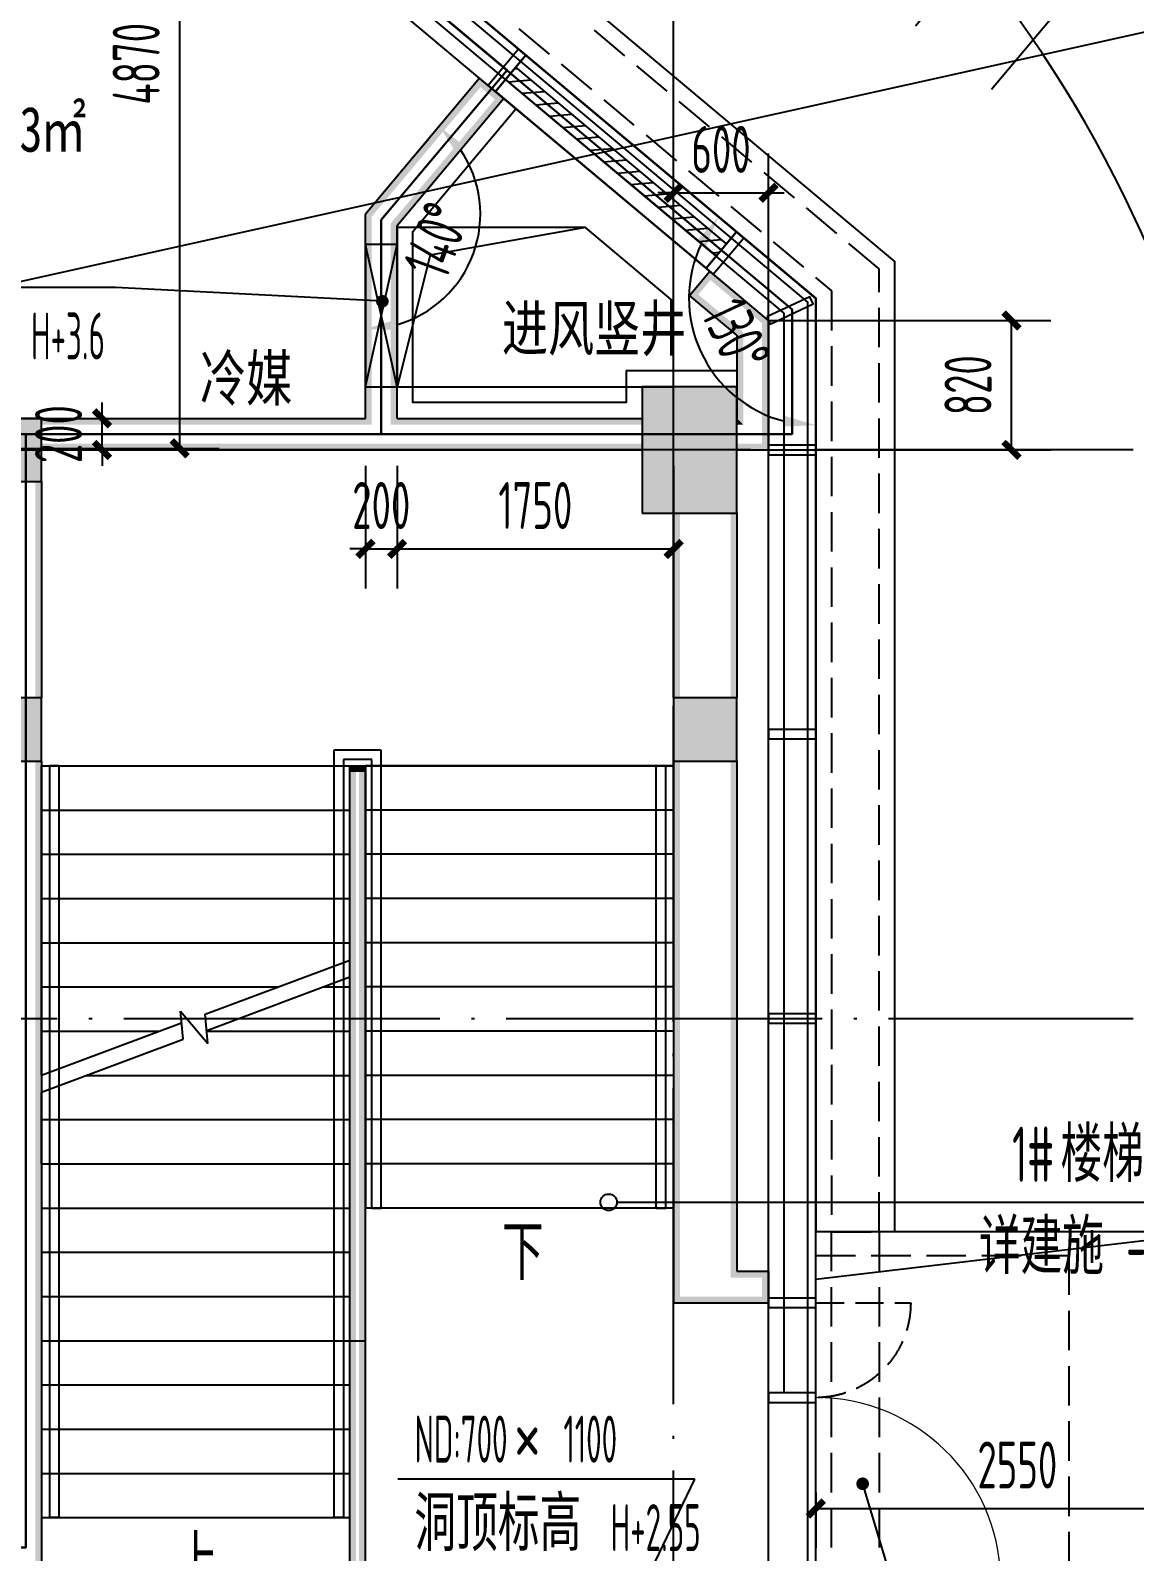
# Model space of a CAD drawing. Extents: x -228436 to 200315, y -41539 to 163917.
# Drawn here: x 53430 to 60417, y 11025 to 20656 of the extents above; entities that cross this region are included whole.
import ezdxf

# ---------------------------------------------------------------- set-up
doc = ezdxf.new("R2010")
doc.units = 0
doc.header["$LTSCALE"] = 1000
doc.header["$MEASUREMENT"] = 0
for name, pattern in [('13#楼幕墙$0$DASH', [0.35, 0.25, -0.1]), ('X-104 13#平面$0$DASH', [0.35, 0.25, -0.1]), ('X-104 13#平面$0$DOTE', [2.42, 2, -0.2, 0.02, -0.2])]:
    doc.linetypes.add(name, pattern=pattern)
for name, color, linetype in [('01-标注_尺寸', 124, 'Continuous'), ('01-标注_符号', 200, 'Continuous'), ('02-TEXT_标注', 130, 'Continuous'), ('13#楼幕墙$0$A-C_幕墙龙骨', 133, 'Continuous'), ('13#楼幕墙$0$A-C_玻璃幕墙', 140, 'Continuous'), ('13#楼幕墙$0$A-C_窗', 140, 'Continuous'), ('13#楼幕墙$0$DOOR_FIRE', 220, 'Continuous'), ('PUB_HATCH', 8, 'Continuous'), ('PUB_WALL', 9, 'Continuous'), ('X-104 13#平面$0$01-标注_符号', 200, 'Continuous'), ('X-104 13#平面$0$02-TEXT_房间', 7, 'Continuous'), ('X-104 13#平面$0$02-TEXT_标注', 130, 'Continuous'), ('X-104 13#平面$0$A-C_玻璃幕墙', 140, 'Continuous'), ('X-104 13#平面$0$A-E_栏杆', 232, 'Continuous'), ('X-104 13#平面$0$A-E_楼梯', 171, 'Continuous'), ('X-104 13#平面$0$A-E_电梯', 171, 'Continuous'), ('X-104 13#平面$0$A-O_散水', 134, 'Continuous'), ('X-104 13#平面$0$A-SUR_保温', 222, 'Continuous'), ('X-104 13#平面$0$A-TECH_暖通', 6, 'Continuous'), ('X-104 13#平面$0$A-TECH_结构', 21, 'Continuous'), ('X-104 13#平面$0$A_AXIS-轴线', 36, 'X-104 13#平面$0$DOTE'), ('X-104 13#平面$0$A_STR-砌块墙', 121, 'Continuous'), ('X-104 13#平面$0$A_STR-砼柱', 51, 'Continuous'), ('X-104 13#平面$0$DIM_SYMB', 3, 'Continuous'), ('X-104 13#平面$0$M-道路 边线', 151, 'Continuous'), ('X-104 13#平面$0$PUB_TEXT', 7, 'Continuous')]:
    doc.layers.add(name, color=color, linetype=linetype)
doc.layers.add('X-104 13#平面$0$000套内', color=226, linetype='Continuous', lineweight=30, plot=False)
doc.layers.add('X-104 13#平面$0$DIM_MODI', color=6, linetype='Continuous', plot=False)
doc.styles.add('_TCH_DIM', font='ros1.shx', dxfattribs={"width": 0.8, "bigfont": 'jd.shx'})
doc.styles.add('_TCH_DIM_T3', font='ros1.shx', dxfattribs={"width": 0.705882, "bigfont": 'jd.shx'})
doc.styles.add('X-104 13#平面$0$_TCH_DIM', font='ros1.shx', dxfattribs={"width": 0.8, "bigfont": 'jd.shx'})
doc.styles.add('X-104 13#平面$0$_TCH_SPACE', font='STXIHEI_0.TTF', dxfattribs={"width": 0.75, "height": 5})
doc.dimstyles.new('_TCH_ARCH&&100', dxfattribs={"dimtxt": 297.5, "dimasz": 100, "dimexe": 250, "dimexo": 300, "dimgap": 126.25, "dimtad": 1, "dimdec": 0, "dimzin": 0, "dimdsep": 46, "dimtxsty": '_TCH_DIM_T3', "dimblk": 'ARCHTICK', "dimcen": 0.09, "dimclrt": 7, "dimazin": 2, "dimtfac": 1, "dimtdec": 0, "dimtix": 1, "dimtmove": 2, "dimatfit": 3, "dimfxl": 0, "dimtolj": 1, "dimtzin": 0, "dimarcsym": 0})
doc.dimstyles.new('_TCH_ARROW&&100', dxfattribs={"dimtxt": 297.5, "dimasz": 200, "dimexe": 250, "dimexo": 300, "dimgap": 100, "dimtad": 1, "dimdec": 0, "dimzin": 0, "dimdsep": 46, "dimtxsty": '_TCH_DIM_T3', "dimcen": 0.09, "dimclrt": 7, "dimazin": 2, "dimtfac": 1, "dimtdec": 0, "dimtix": 1, "dimtmove": 2, "dimatfit": 3, "dimfxl": 0, "dimtolj": 1, "dimtzin": 0, "dimarcsym": 0})

# ---------------------------------------------------------------- blocks, each defined once
blk = doc.blocks.new('X-104 13#平面$0$轴网')
at = {"layer": 'X-104 13#平面$0$A_AXIS-轴线', "linetype": 'X-104 13#平面$0$DOTE'}
for p, q in [((57500, -7401), (57500, 24620.3)), ((60408.4, 18000), (-2925, 18000))]:
    blk.add_line(p, q, dxfattribs=at)
blk = doc.blocks.new('*U123')
h = blk.add_hatch()
h.set_pattern_fill('ANSI31', color=256, scale=50)
h.set_pattern_definition([(45, (-56212.376, 120006.8), (-56.1266, 56.1266), [])])
h.paths.add_polyline_path([(-1740, 100), (0, 100), (0, 200), (-1740, 200)])
for points in [[(-1740, 0), (0, 0), (0, 300), (-1740, 300)], [(-1740, 100), (0, 100), (0, 200), (-1740, 200)]]:
    blk.add_lwpolyline(points, close=True)
blk = doc.blocks.new('13#楼幕墙$0$A$C7A413A1D')
blk.add_lwpolyline([(-70, -300), (-10, -300), (-10, 0), (-70, 0)], close=True)
blk = doc.blocks.new('13#楼幕墙$0$$DorLib2D$00000001')
for p, q in [((0.45, 0.975), (0.5, 0.975)), ((0.45, 0), (0.45, 0.975)), ((0.5, 0), (0.5, 0.975)), ((0.5, 0), (0.45, 0))]:
    blk.add_line(p, q)
at = {"lineweight": 13}
blk.add_arc((0.475, 0), 0.975, 91.46928, 180, dxfattribs=at)
blk = doc.blocks.new('13#楼幕墙$0$A$C2CD63A88')
at = {"linetype": '13#楼幕墙$0$DASH'}
blk.add_lwpolyline([(-10, 720), (-10, -120)], dxfattribs=at)
blk.add_arc((-10, 720), 840, 270, 360, dxfattribs=at)
blk = doc.blocks.new('13#楼幕墙')
at = {"layer": '13#楼幕墙$0$A-C_幕墙龙骨'}
blk.add_lwpolyline([(58089.4, 18842.7), (58110.6, 18797.4), (58382.5, 18924.2), (58361.3, 18969.5)], close=True, dxfattribs=at)
at = {"layer": '13#楼幕墙$0$A-C_玻璃幕墙'}
for p, q in [((58350, 12030), (58350, 18936.6)), ((58100, -800), (58100, 18820)), ((58200, 12030), (58200, 18866.6))]:
    blk.add_line(p, q, dxfattribs=at)
for points in [[(4492.6, 15500), (-900, 15500), (-900, -1700), (22100, -1700), (22100, -1100), (58400, -1100), (58400, 18959.9), (53293.2, 23245), (37800, 14300), (37800, 10200), (12500, 10200), (4492.6, 15500)], [(58350, 18936.6), (53287.9, 23184.2), (37850, 14271.1)], [(58200, 18866.6), (53271.9, 23001.8), (43347.6, 17266.1)], [(58100, 18820), (53261.3, 22880.2), (38100, 14126.8)], [(58100, 11900), (58100, 12600)]]:
    blk.add_lwpolyline(points, dxfattribs=at)
at = {"layer": '13#楼幕墙$0$A-C_幕墙龙骨'}
for p, rotation in [((56572.6, 20493.3), 319.9999999999206), ((57951.5, 19336.2), 319.9999999999206), ((58100, 18040), 90), ((58100, 16240), 90), ((58100, 14440), 90), ((58100, 12640), 90), ((58100, 12040), 90)]:
    blk.add_blockref('13#楼幕墙$0$A$C7A413A1D', p, dxfattribs=dict(at, rotation=rotation))
at = {"layer": '13#楼幕墙$0$A-C_窗', "rotation": 140.0000000000023}
blk.add_blockref('*U123', (56565, 20499.7), dxfattribs=at)
at = {"layer": '13#楼幕墙$0$A-C_窗', "xscale": -0.71428571428569, "yscale": 0.71428571428569, "zscale": 0.71428571428569, "rotation": 90}
blk.add_blockref('13#楼幕墙$0$A$C2CD63A88', (58914.3, 12592.9), dxfattribs=at)
at = {"layer": '13#楼幕墙$0$DOOR_FIRE', "xscale": 1200.000000000032, "yscale": 1200.000000000032, "zscale": 1200.000000000032, "rotation": 270}
blk.add_blockref('13#楼幕墙$0$$DorLib2D$00000001', (58400, 11400), dxfattribs=at)
blk = doc.blocks.new('*U74')
blk.add_lwpolyline([(200, 0), (200, 900), (0, 900), (0, 0), (200, 0), (0, 900), (0, 0), (200, 900)])
blk = doc.blocks.new('X-104 13#平面$0$A$C0BB3323F')
at = {"layer": 'Defpoints'}
blk.add_lwpolyline([(59300, 600), (59300, 20660), (54205, 24935), (38700, 16000), (38700, 11900), (13400, 11900), (5392.6, 17200), (0, 17200), (0, 0), (23000, 0), (23000, 600)], close=True, dxfattribs=at)
at = {"layer": 'X-104 13#平面$0$M-道路 边线', "ltscale": 0.5}
blk.add_arc((54069.2, 17783.3), 8000, 0.02044, 119.60761, dxfattribs=at)
blk = doc.blocks.new('_FZH')
blk.add_lwpolyline([(-0.5, -0.5), (0.5, -0.5), (0.5, 0.5), (-0.5, 0.5)], close=True)
at = {"layer": 'PUB_HATCH'}
blk.add_solid([(-0.5, -0.5), (0.5, -0.5), (-0.5, 0.5), (0.5, 0.5)], dxfattribs=at)
blk = doc.blocks.new('X-104 13#平面')
at = {"layer": 'PUB_WALL'}
for points in [[(56272.5, 20353.4), (55550, 19492.3), (55590, 19477.8), (56303.2, 20327.7)], [(56425.7, 20224.9), (56272.5, 20353.4), (56246.8, 20322.8), (56400, 20194.2)], [(56425.7, 20224.9), (55750, 19419.6), (55710, 19434.1), (56395.1, 20250.6)], [(55550, 18200), (55550, 19492.3), (55590, 19477.8), (55590, 18160)], [(55750, 18200), (55750, 19419.6), (55710, 19434.1), (55710, 18160)], [(57599.5, 18978.9), (57728, 19132.1), (57758.7, 19106.4), (57630.1, 18953.2)], [(58100, 18820), (57728, 19132.1), (57702.3, 19101.5), (58060, 18801.4)], [(57900, 18726.8), (57599.5, 18978.9), (57625.2, 19009.6), (57940, 18745.4)], [(58100, 18820), (58100, 18000), (58060, 18040), (58060, 18801.4)], [(57900, 18726.8), (57900, 18200), (57940, 18160), (57940, 18745.4)], [(57900, 18400), (57300, 18400), (57340, 18360), (57860, 18360)], [(57300, 18400), (57300, 17600), (57340, 17640), (57340, 18360)], [(57900, 17600), (57900, 18400), (57860, 18360), (57860, 17640)], [(53500, 18200), (53300, 18200), (53340, 18160), (53460, 18160)], [(53500, 17800), (53500, 18200), (53460, 18160), (53460, 17840)], [(53500, 18200), (53500, 18160), (55590, 18160), (55550, 18200)], [(57300, 18160), (57300, 18200), (55750, 18200), (55710, 18160)], [(57900, 18200), (57900, 18160), (57940, 18160)], [(53500, 18040), (53500, 18000), (55650, 18000), (55650, 18040)], [(57300, 18000), (57300, 18040), (55650, 18040), (55650, 18000)], [(57900, 18040), (57900, 18000), (58100, 18000), (58060, 18040)], [(53300, 17800), (53500, 17800), (53460, 17840), (53340, 17840)], [(53460, 16430), (53500, 16430), (53500, 17800), (53460, 17800)], [(57300, 17600), (57900, 17600), (57860, 17640), (57340, 17640)], [(57500, 16430), (57540, 16430), (57540, 17600), (57500, 17600)], [(57860, 16430), (57900, 16430), (57900, 17600), (57860, 17600)], [(53500, 16430), (53300, 16430), (53340, 16390), (53460, 16390)], [(53500, 16030), (53500, 16430), (53460, 16390), (53460, 16070)], [(57900, 16430), (57500, 16430), (57540, 16390), (57860, 16390)], [(57500, 16430), (57500, 16030), (57540, 16070), (57540, 16390)], [(57900, 16030), (57900, 16430), (57860, 16390), (57860, 16070)], [(53300, 16030), (53500, 16030), (53460, 16070), (53340, 16070)], [(53500, 16030), (53460, 16030), (53460, 14900), (53500, 14900)], [(55450, 10100), (55450, 16000), (55490, 16000), (55490, 10100)], [(55450, 16000), (55550, 16000), (55550, 15960), (55450, 15960)], [(55550, 10200), (55550, 16000), (55510, 16000), (55510, 10160)], [(57500, 16030), (57900, 16030), (57860, 16070), (57540, 16070)], [(57540, 16030), (57500, 16030), (57500, 12600), (57540, 12640)], [(57900, 16030), (57860, 16030), (57860, 12760), (57900, 12800)], [(53500, 14900), (53500, 11050), (53460, 11050), (53460, 14900)], [(57900, 12800), (58100, 12800), (58100, 12760), (57860, 12760)], [(58100, 12800), (58100, 12600), (58060, 12600), (58060, 12800)], [(57500, 12600), (58100, 12600), (58100, 12640), (57540, 12640)], [(53500, 11050), (53500, 8800), (53460, 8840), (53460, 11050)]]:
    blk.add_hatch(color=256, dxfattribs=at).paths.add_polyline_path(points)
at = {"layer": 'X-104 13#平面$0$000套内'}
blk.add_lwpolyline([(7100, -1550), (21950, -1550), (21950, -950), (48400, -950), (48400, 11050), (53400, 11050), (53400, 18100), (58250, 18100), (58250, 18890), (53289.1, 23052.7), (37950, 14213.3), (37950, 10050), (12454.9, 10050), (4447.4, 15350), (4100, 15350), (4100, 6300), (7100, 6300), (7100, -1550)], dxfattribs=at)
blk.add_lwpolyline([(56445.6, 20404.1), (53289.1, 23052.7), (48392.1, 20230.7), (49171, 17336.9), (52006.2, 18100), (55650, 18100), (55650, 19456)], close=True, dxfattribs=at)
at = {"layer": 'X-104 13#平面$0$01-标注_符号'}
for p, q in [((57141.5, 13236.7), (59041.6, 13236.7)), ((59041.6, 13236.7), (60602.1, 13236.7))]:
    blk.add_line(p, q, dxfattribs=at)
blk.add_circle((57089.1, 13236.7), 52.4, dxfattribs=at)
at = {"layer": 'X-104 13#平面$0$A-C_玻璃幕墙', "linetype": 'X-104 13#平面$0$DASH'}
blk.add_lwpolyline([(60000, 10500), (58400, 10500), (58400, 12900), (60000, 12900)], close=True, dxfattribs=at)
at = {"layer": 'X-104 13#平面$0$A-E_栏杆'}
for p, q in [((55650, 16100), (55350, 16100)), ((55350, 16100), (55350, 11240)), ((55650, 13200), (55650, 16100)), ((53550, 16000), (53550, 11240)), ((53610, 16000), (53550, 16000)), ((53610, 16000), (53610, 11240)), ((55590, 16040), (55410, 16040)), ((55410, 16040), (55410, 11240)), ((55590, 13200), (55590, 16040)), ((57390, 13200), (57390, 16000)), ((57390, 16000), (57450, 16000)), ((57450, 13200), (57450, 16000)), ((55590, 13200), (55650, 13200)), ((57390, 13200), (57450, 13200)), ((53610, 11240), (53550, 11240)), ((55410, 11240), (55350, 11240))]:
    blk.add_line(p, q, dxfattribs=at)
at = {"layer": 'X-104 13#平面$0$A-E_楼梯'}
for p, q in [((60950, 13050), (58400, 13050)), ((58400, 10350), (58400, 13050)), ((58400, 12750), (60950, 13050))]:
    blk.add_line(p, q, dxfattribs=at)
at = {"layer": 'X-104 13#平面$0$A-E_电梯'}
for p, q in [((57300, 18000), (53500, 18000)), ((53500, 17800), (53500, 16430)), ((57500, 16430), (57500, 17600)), ((53500, 16030), (53500, 16000)), ((53500, 14041.5), (53500, 16000)), ((53500, 16000), (55450, 16000)), ((53500, 16000), (57500, 16000)), ((55450, 14769.8), (55450, 16000)), ((55550, 16000), (55550, 13200)), ((57500, 16000), (55550, 16000)), ((57500, 16000), (57500, 16030)), ((57500, 16000), (57500, 13200)), ((53500, 15720), (55450, 15720)), ((57500, 15720), (55550, 15720)), ((53500, 15440), (55450, 15440)), ((57500, 15440), (55550, 15440)), ((53500, 15160), (55450, 15160)), ((57500, 15160), (55550, 15160)), ((53500, 14880), (55450, 14880)), ((57500, 14880), (55550, 14880)), ((54535.5, 14428.3), (55450, 14769.8)), ((54545.4, 14325.2), (55450, 14663.1)), ((55450, 13480), (55450, 14663.1)), ((53500, 14600), (54995.3, 14600)), ((55281.1, 14600), (55450, 14600)), ((57500, 14600), (55550, 14600)), ((54395.8, 14269.3), (54378.7, 14447)), ((54378.7, 14447), (54553.4, 14242.4)), ((53500, 14041.5), (54385.9, 14372.4)), ((54553.4, 14242.4), (54535.5, 14428.3)), ((53500, 14320), (54245.6, 14320)), ((53500, 13934.8), (54395.8, 14269.3)), ((54549.7, 14320), (55450, 14320)), ((57500, 14320), (55550, 14320)), ((53781.7, 14040), (55450, 14040)), ((57500, 14040), (55550, 14040)), ((53500, 13480), (53500, 13934.8)), ((53500, 13760), (55450, 13760)), ((57500, 13760), (55550, 13760)), ((53500, 13480), (55450, 13480)), ((57500, 13480), (55550, 13480)), ((53500, 13200), (55450, 13200)), ((57500, 13200), (55550, 13200)), ((53500, 12920), (55450, 12920)), ((53500, 12640), (55450, 12640)), ((53500, 12360), (55450, 12360)), ((55450, 12360), (55550, 12360)), ((53500, 12080), (55450, 12080)), ((53500, 11800), (55450, 11800)), ((53500, 11520), (55450, 11520)), ((53500, 11240), (55450, 11240))]:
    blk.add_line(p, q, dxfattribs=at)
at = {"layer": 'X-104 13#平面$0$A-O_散水'}
blk.add_lwpolyline([(58900, 13050), (58900, 19193.2), (53346.4, 23853.1), (37300, 14588.9), (37300, 10700), (23300, 10700), (23300, 10200), (37800, 10200), (37800, 14300), (53293.2, 23245), (58400, 18960), (58400, 13050)], dxfattribs=at)
at = {"layer": 'X-104 13#平面$0$A-O_散水', "linetype": 'X-104 13#平面$0$DASH'}
blk.add_lwpolyline([(58800, 13050), (58800, 19146.5), (53335.8, 23731.5), (37400, 14531.2), (37400, 10600), (23300, 10600), (23300, 10300), (37700, 10300), (37700, 14357.8), (53303.8, 23366.6), (58500, 19006.6), (58500, 13050)], dxfattribs=at)
blk.add_lwpolyline([(58800, 10350), (58500, 10350), (58500, 13050), (58800, 13050)], close=True, dxfattribs=at)
at = {"layer": 'X-104 13#平面$0$A-SUR_保温'}
blk.add_lwpolyline([(57900, 18500), (57200, 18500), (57200, 18300), (55850, 18300), (55850, 19383.2), (56502.3, 20160.6), (56425.7, 20224.9)], dxfattribs=at)
at = {"layer": 'X-104 13#平面$0$A-TECH_结构'}
for points in [[(58350, -1050), (58350, 18936.6), (53287.9, 23184.2), (37850, 14271.1), (37850, 10150), (12485, 10150), (4477.5, 15450), (-850, 15450), (-850, -1650), (22050, -1650), (22050, -1050)], [(55750, 18400), (57500, 18400), (57500, 18939.9), (56942.1, 19408), (55750, 19408)]]:
    blk.add_lwpolyline(points, close=True, dxfattribs=at)
blk.add_lwpolyline([(56942.1, 19408), (55958.6, 19234.1), (55750, 18400)], dxfattribs=at)
at = {"layer": 'X-104 13#平面$0$A_AXIS-轴线', "linetype": 'X-104 13#平面$0$DOTE'}
blk.add_line((39500, 14400), (60408.4, 14400), dxfattribs=at)
at = {"layer": 'X-104 13#平面$0$A_STR-砌块墙'}
for p, q in [((56272.5, 20353.4), (55550, 19492.3)), ((56425.7, 20224.9), (56272.5, 20353.4)), ((56425.7, 20224.9), (55750, 19419.6)), ((55550, 18200), (55550, 19492.3)), ((55750, 18200), (55750, 19419.6)), ((57599.5, 18978.9), (57728, 19132.1)), ((58100, 18820), (57728, 19132.1)), ((57900, 18726.8), (57599.5, 18978.9)), ((58100, 18820), (58100, 18000)), ((57900, 18726.8), (57900, 18200)), ((53500, 18200), (55550, 18200)), ((55750, 18200), (57300, 18200)), ((53500, 18000), (55650, 18000)), ((55650, 18000), (57300, 18000)), ((57900, 18000), (58100, 18000)), ((53500, 17800), (53500, 16430)), ((57500, 17600), (57500, 16430)), ((57900, 17600), (57900, 16430)), ((53500, 16030), (53500, 14900)), ((55450, 10100), (55450, 16000)), ((55450, 16000), (55550, 16000)), ((55550, 10200), (55550, 16000)), ((57500, 16030), (57500, 12600)), ((57900, 16030), (57900, 12800)), ((53500, 14900), (53500, 11050)), ((57900, 12800), (58100, 12800)), ((58100, 12800), (58100, 12600)), ((57500, 12600), (58100, 12600)), ((53500, 11050), (53500, 8800))]:
    blk.add_line(p, q, dxfattribs=at)
at = {"layer": 'X-104 13#平面$0$DIM_MODI'}
blk.add_line((50788.2, 18494.3), (80674.7, 25131.1), dxfattribs=at)
at = {"layer": 'X-104 13#平面$0$DIM_SYMB'}
for points in [[(56525, 13200, 0, 0, 0), (56525, 17000, 0, 0, 0), (54475, 17000, 0, 0, 0), (54475, 15460, 80, 0, 0), (54475, 15160, 0, 0, 0)], [(54475, 11240, 0, 0, 0), (54475, 13180, 80, 0, 0), (54475, 13480, 0, 0, 0)]]:
    blk.add_lwpolyline(points, format="xyseb", dxfattribs=at)
for name, p in [('X-104 13#平面$0$A$C0BB3323F', (-900, -1700)), ('X-104 13#平面$0$轴网', (0, 0))]:
    blk.add_blockref(name, p)
at = {"layer": 'X-104 13#平面$0$A-TECH_暖通'}
blk.add_blockref('*U74', (55550, 18400), dxfattribs=at)
at = {"layer": 'X-104 13#平面$0$A-TECH_结构'}
blk.add_blockref('13#楼幕墙', (0, 0), dxfattribs=at)
at = {"layer": 'X-104 13#平面$0$A_STR-砼柱'}
for p, xscale, yscale, zscale in [((57600, 18000), 600, 800, 800), ((53400, 18000), 200, 400, 400), ((53400, 16230), 200, 400.0000000000018, 400.0000000000018), ((57700, 16230), 400, 400, 400)]:
    blk.add_blockref('_FZH', p, dxfattribs=dict(at, xscale=xscale, yscale=yscale, zscale=zscale))
at = {"layer": 'X-104 13#平面$0$01-标注_符号', "style": 'X-104 13#平面$0$_TCH_SPACE', "width": 0.75}
for s, height, p in [('㎡', 285.4, (53492.1, 19888.4)), ('28.33', 285.43, (52777.7, 19888.4))]:
    blk.add_text(s, height=height, dxfattribs=at).set_placement(p)
at = {"layer": 'X-104 13#平面$0$02-TEXT_房间', "style": 'X-104 13#平面$0$_TCH_SPACE', "width": 0.75}
for s, p in [('进风竖井', (56413.1, 18628.2)), ('冷媒', (54502.5, 18311.8))]:
    blk.add_text(s, height=285.43, dxfattribs=at).set_placement(p)
at = {"layer": 'X-104 13#平面$0$02-TEXT_标注', "style": 'X-104 13#平面$0$_TCH_DIM'}
for s, height, width, p in [('1#', 350, 0.64, (59641.8, 13365)), ('楼梯', 347.29, 0.8, (59948, 13365)), ('详建施', 347.29, 0.8, (59431.6, 12781.7)), ('-', 350, 0.64, (60362.7, 12781.7))]:
    blk.add_text(s, height=height, dxfattribs=dict(at, width=width)).set_placement(p)
at = {"layer": 'X-104 13#平面$0$PUB_TEXT', "style": 'X-104 13#平面$0$_TCH_DIM', "width": 0.8}
for s, p in [('下', (56413.2, 12745)), ('上', (54352.4, 10785))]:
    blk.add_text(s, height=347.3, dxfattribs=at).set_placement(p)
blk = doc.blocks.new('_ArchTick')
at = {"color": 0, "linetype": 'ByBlock', "const_width": 0.4}
blk.add_lwpolyline([(-0.5, -0.5), (0.5, 0.5)], dxfattribs=at)
blk = doc.blocks.new('*D222')
at = {"layer": '01-标注_尺寸', "color": 0, "lineweight": -2, "transparency": 16777216}
for p, q in [((59031.5, 20685.6), (59636.2, 21406.3)), ((59475.5, 21214.8), (59954.6, 20812.8)), ((59510.6, 20283.6), (60115.3, 21004.3))]:
    blk.add_line(p, q, dxfattribs=at)
at = {"layer": 'Defpoints', "color": 0, "transparency": 16777216}
for p in [(59954.6, 20812.8), (58838.7, 20455.8), (59317.7, 20053.7)]:
    blk.add_point(p, dxfattribs=at)
at = {"layer": '01-标注_尺寸', "color": 0, "lineweight": -2, "transparency": 16777216, "xscale": 100, "yscale": 100, "zscale": 100}
for p, rotation in [((59475.5, 21214.8), 140.0000000000009), ((59954.6, 20812.8), 320.0000000000009)]:
    blk.add_blockref('_ArchTick', p, dxfattribs=dict(at, rotation=rotation))
at = {"layer": '01-标注_尺寸', "color": 7, "transparency": 16777216, "insert": (59891.9, 21224.4), "char_height": 297.5, "attachment_point": 5, "rotation": 320, "style": '_TCH_DIM_T3'}
blk.add_mtext('\\A1;625', dxfattribs=at)
blk = doc.blocks.new('*D223')
at = {"layer": '01-标注_尺寸', "color": 0, "lineweight": -2, "transparency": 16777216}
for p, q in [((57652.6, 21842.6), (58257.4, 22563.3)), ((58096.7, 22371.8), (59475.5, 21214.8)), ((59031.5, 20685.6), (59636.2, 21406.3))]:
    blk.add_line(p, q, dxfattribs=at)
at = {"layer": 'Defpoints', "color": 0, "transparency": 16777216}
for p in [(57459.8, 21612.8), (59475.5, 21214.8), (58838.7, 20455.8)]:
    blk.add_point(p, dxfattribs=at)
at = {"layer": '01-标注_尺寸', "color": 0, "lineweight": -2, "transparency": 16777216, "xscale": 100, "yscale": 100, "zscale": 100}
for p, rotation in [((58096.7, 22371.8), 140.0000000000009), ((59475.5, 21214.8), 320.0000000000009)]:
    blk.add_blockref('_ArchTick', p, dxfattribs=dict(at, rotation=rotation))
at = {"layer": '01-标注_尺寸', "color": 7, "transparency": 16777216, "insert": (58962.9, 22003.9), "char_height": 297.5, "attachment_point": 5, "rotation": 320, "style": '_TCH_DIM_T3'}
blk.add_mtext('\\A1;1800', dxfattribs=at)
blk = doc.blocks.new('*D340')
at = {"layer": '01-标注_尺寸', "color": 0, "lineweight": -2, "transparency": 16777216}
for p, q in [((58100, 18820), (59887.9, 18820)), ((59637.9, 18000), (59637.9, 18820)), ((58100, 18000), (59887.9, 18000))]:
    blk.add_line(p, q, dxfattribs=at)
at = {"layer": 'Defpoints', "color": 0, "transparency": 16777216}
for p in [(57800, 18820), (59637.9, 18820), (57800, 18000)]:
    blk.add_point(p, dxfattribs=at)
at = {"layer": '01-标注_尺寸', "color": 0, "lineweight": -2, "transparency": 16777216, "xscale": 100, "yscale": 100, "zscale": 100}
for p, rotation in [((59637.9, 18820), 90), ((59637.9, 18000), 270)]:
    blk.add_blockref('_ArchTick', p, dxfattribs=dict(at, rotation=rotation))
at = {"layer": '01-标注_尺寸', "color": 7, "transparency": 16777216, "insert": (59362.9, 18410), "char_height": 297.5, "attachment_point": 5, "rotation": 90, "style": '_TCH_DIM_T3'}
blk.add_mtext('\\A1;820', dxfattribs=at)
blk = doc.blocks.new('*D341')
at = {"layer": '01-标注_尺寸', "color": 0, "lineweight": -2, "transparency": 16777216}
for p, q in [((57500, 18820), (57500, 19877.8)), ((58100, 18820), (58100, 19877.8)), ((57500, 19627.8), (57400, 19627.8)), ((57500, 19627.8), (58100, 19627.8)), ((58100, 19627.8), (58200, 19627.8))]:
    blk.add_line(p, q, dxfattribs=at)
at = {"layer": 'Defpoints', "color": 0, "transparency": 16777216}
for p in [(58100, 19627.8), (57500, 18520), (58100, 18520)]:
    blk.add_point(p, dxfattribs=at)
at = {"layer": '01-标注_尺寸', "color": 0, "lineweight": -2, "transparency": 16777216, "xscale": 100, "yscale": 100, "zscale": 100}
blk.add_blockref('_ArchTick', (57500, 19627.8), dxfattribs=at)
at = {"layer": '01-标注_尺寸', "color": 0, "lineweight": -2, "transparency": 16777216, "xscale": 100, "yscale": 100, "zscale": 100, "rotation": 180}
blk.add_blockref('_ArchTick', (58100, 19627.8), dxfattribs=at)
at = {"layer": '01-标注_尺寸', "color": 7, "transparency": 16777216, "insert": (57800, 19902.8), "char_height": 297.5, "attachment_point": 5, "style": '_TCH_DIM_T3'}
blk.add_mtext('\\A1;600', dxfattribs=at)
blk = doc.blocks.new('*D342')
at = {"layer": '01-标注_尺寸', "color": 0, "lineweight": -2, "transparency": 16777216}
for p, q in [((53261.3, 22880.2), (54624.2, 22880.2)), ((54374.2, 18009.9), (54374.2, 22880.2)), ((53261.3, 18009.9), (54624.2, 18009.9))]:
    blk.add_line(p, q, dxfattribs=at)
at = {"layer": 'Defpoints', "color": 0, "transparency": 16777216}
for p in [(52961.3, 22880.2), (54374.2, 22880.2), (52961.3, 18009.9)]:
    blk.add_point(p, dxfattribs=at)
at = {"layer": '01-标注_尺寸', "color": 0, "lineweight": -2, "transparency": 16777216, "xscale": 100, "yscale": 100, "zscale": 100}
for p, rotation in [((54374.2, 22880.2), 90), ((54374.2, 18009.9), 270)]:
    blk.add_blockref('_ArchTick', p, dxfattribs=dict(at, rotation=rotation))
at = {"layer": '01-标注_尺寸', "color": 7, "transparency": 16777216, "insert": (54099.2, 20445), "char_height": 297.5, "attachment_point": 5, "rotation": 90, "style": '_TCH_DIM_T3'}
blk.add_mtext('\\A1;4870', dxfattribs=at)
blk = doc.blocks.new('*D623')
at = {"layer": '01-标注_尺寸', "color": 0, "lineweight": -2, "transparency": 16777216}
for p, q in [((53882.9, 18200), (53882.9, 18300)), ((53355.6, 18200), (54132.9, 18200)), ((53882.9, 18000), (53882.9, 18200)), ((53355.6, 18000), (54132.9, 18000)), ((53882.9, 18000), (53882.9, 17900))]:
    blk.add_line(p, q, dxfattribs=at)
at = {"layer": 'Defpoints', "color": 0, "transparency": 16777216}
for p in [(53055.6, 18200), (53882.9, 18200), (53055.6, 18000)]:
    blk.add_point(p, dxfattribs=at)
at = {"layer": '01-标注_尺寸', "color": 0, "lineweight": -2, "transparency": 16777216, "xscale": 100, "yscale": 100, "zscale": 100}
for p, rotation in [((53882.9, 18200), 270), ((53882.9, 18000), 90)]:
    blk.add_blockref('_ArchTick', p, dxfattribs=dict(at, rotation=rotation))
at = {"layer": '01-标注_尺寸', "color": 7, "transparency": 16777216, "insert": (53607.9, 18100), "char_height": 297.5, "attachment_point": 5, "rotation": 90, "style": '_TCH_DIM_T3'}
blk.add_mtext('\\A1;200', dxfattribs=at)
blk = doc.blocks.new('*D624')
at = {"layer": '01-标注_尺寸', "color": 0, "lineweight": -2, "transparency": 16777216}
for p, q in [((55750, 17900), (55750, 17123.3)), ((57500, 17900), (57500, 17123.3)), ((55750, 17373.3), (57500, 17373.3))]:
    blk.add_line(p, q, dxfattribs=at)
at = {"layer": 'Defpoints', "color": 0, "transparency": 16777216}
for p in [(55750, 18200), (57500, 18200), (57500, 17373.3)]:
    blk.add_point(p, dxfattribs=at)
at = {"layer": '01-标注_尺寸', "color": 0, "lineweight": -2, "transparency": 16777216, "xscale": 100, "yscale": 100, "zscale": 100, "rotation": 180}
blk.add_blockref('_ArchTick', (55750, 17373.3), dxfattribs=at)
at = {"layer": '01-标注_尺寸', "color": 0, "lineweight": -2, "transparency": 16777216, "xscale": 100, "yscale": 100, "zscale": 100}
blk.add_blockref('_ArchTick', (57500, 17373.3), dxfattribs=at)
at = {"layer": '01-标注_尺寸', "color": 7, "transparency": 16777216, "insert": (56625, 17648.3), "char_height": 297.5, "attachment_point": 5, "style": '_TCH_DIM_T3'}
blk.add_mtext('\\A1;1750', dxfattribs=at)
blk = doc.blocks.new('*D625')
at = {"layer": '01-标注_尺寸', "color": 0, "lineweight": -2, "transparency": 16777216}
for p, q in [((55550, 17900), (55550, 17123.3)), ((55750, 17900), (55750, 17123.3)), ((55550, 17373.3), (55450, 17373.3)), ((55550, 17373.3), (55750, 17373.3)), ((55750, 17373.3), (55850, 17373.3))]:
    blk.add_line(p, q, dxfattribs=at)
at = {"layer": 'Defpoints', "color": 0, "transparency": 16777216}
for p in [(55550, 18200), (55750, 18200), (55750, 17373.3)]:
    blk.add_point(p, dxfattribs=at)
at = {"layer": '01-标注_尺寸', "color": 0, "lineweight": -2, "transparency": 16777216, "xscale": 100, "yscale": 100, "zscale": 100}
blk.add_blockref('_ArchTick', (55550, 17373.3), dxfattribs=at)
at = {"layer": '01-标注_尺寸', "color": 0, "lineweight": -2, "transparency": 16777216, "xscale": 100, "yscale": 100, "zscale": 100, "rotation": 180}
blk.add_blockref('_ArchTick', (55750, 17373.3), dxfattribs=at)
at = {"layer": '01-标注_尺寸', "color": 7, "transparency": 16777216, "insert": (55650, 17648.3), "char_height": 297.5, "attachment_point": 5, "style": '_TCH_DIM_T3'}
blk.add_mtext('\\A1;200', dxfattribs=at)
blk = doc.blocks.new('*D626')
at = {"layer": '01-标注_尺寸', "color": 0, "lineweight": -2, "transparency": 16777216}
for p, q in [((55952.9, 19972.5), (55856.5, 19857.6)), ((55550, 18865.5), (55550, 19015.5))]:
    blk.add_line(p, q, dxfattribs=at)
blk.add_arc((55550, 19492.3), 726.8, 285.81606, 34.18394, dxfattribs=at)
at = {"layer": '01-标注_尺寸', "color": 0, "transparency": 16777216}
for points in [[(56126.5, 19878.4), (56176, 19923.1), (56017.2, 20049.1)], [(55752.7, 18760), (55743.5, 18826), (55550, 18765.5)]]:
    blk.add_solid(points, dxfattribs=at)
at = {"layer": 'Defpoints', "color": 0, "transparency": 16777216}
for p in [(56145.8, 20202.3), (55550, 19492.3), (56078.7, 18993.6), (55550, 18565.5)]:
    blk.add_point(p, dxfattribs=at)
at = {"layer": '01-标注_尺寸', "color": 7, "transparency": 16777216, "insert": (55999.2, 19328.8), "char_height": 297.5, "attachment_point": 5, "rotation": 70, "style": '_TCH_DIM_T3'}
blk.add_mtext('\\A1;140°', dxfattribs=at)
blk = doc.blocks.new('*D631')
at = {"layer": '01-标注_尺寸', "color": 0, "lineweight": -2, "transparency": 16777216}
for p, q in [((58088.1, 19221.6), (57593.2, 19636.9)), ((58400, 18552.8), (58400, 17906.7))]:
    blk.add_line(p, q, dxfattribs=at)
blk.add_arc((58400, 18959.9), 803.2, 154.30469, 255.69531, dxfattribs=at)
at = {"layer": '01-标注_尺寸', "color": 0, "transparency": 16777216}
for points in [[(57648.3, 19326.2), (57704.3, 19290.1), (57784.7, 19476.2)], [(58205.7, 18214.7), (58197.4, 18148.6), (58400, 18156.7)]]:
    blk.add_solid(points, dxfattribs=at)
at = {"layer": 'Defpoints', "color": 0, "transparency": 16777216}
for p in [(58317.9, 19028.8), (57598.2, 18913.2), (58400, 18959.9), (58400, 18852.8)]:
    blk.add_point(p, dxfattribs=at)
at = {"layer": '01-标注_尺寸', "color": 7, "transparency": 16777216, "insert": (57897.5, 18725.6), "char_height": 297.5, "attachment_point": 5, "rotation": 295, "style": '_TCH_DIM_T3'}
blk.add_mtext('\\A1;130°', dxfattribs=at)
blk = doc.blocks.new('*D702')
at = {"layer": '01-标注_尺寸', "color": 0, "lineweight": -2, "transparency": 16777216}
for p, q in [((58400, 11400), (58400, 11048.3)), ((60950, 11400), (60950, 11048.3)), ((58400, 11298.3), (60950, 11298.3))]:
    blk.add_line(p, q, dxfattribs=at)
at = {"layer": 'Defpoints', "color": 0, "transparency": 16777216}
for p in [(58400, 11700), (60950, 11700), (60950, 11298.3)]:
    blk.add_point(p, dxfattribs=at)
at = {"layer": '01-标注_尺寸', "color": 0, "lineweight": -2, "transparency": 16777216, "xscale": 100, "yscale": 100, "zscale": 100, "rotation": 180}
blk.add_blockref('_ArchTick', (58400, 11298.3), dxfattribs=at)
at = {"layer": '01-标注_尺寸', "color": 0, "lineweight": -2, "transparency": 16777216, "xscale": 100, "yscale": 100, "zscale": 100}
blk.add_blockref('_ArchTick', (60950, 11298.3), dxfattribs=at)
at = {"layer": '01-标注_尺寸', "color": 7, "transparency": 16777216, "insert": (59675, 11573.3), "char_height": 297.5, "attachment_point": 5, "style": '_TCH_DIM_T3'}
blk.add_mtext('\\A1;2550', dxfattribs=at)

msp = doc.modelspace()

# ---------------------------------------------------------------- linework, layer by layer
at = {"layer": '01-标注_符号'}
for p, q in [((53967.1, 19027.9), (52086.9, 19027.9)), ((55656.7, 18941), (53967.1, 19027.9)), ((57635, 11483.2), (55754.9, 11483.2)), ((56988.1, 10141.2), (57635, 11483.2)), ((58696, 11454.5), (59355.5, 9252))]:
    msp.add_line(p, q, dxfattribs=at)
at = {"layer": '01-标注_符号', "const_width": 40}
for points in [[(55676.6, 18940, 1), (55636.7, 18942, 1)], [(58690.3, 11473.6, 1), (58701.8, 11435.3, 1)]]:
    msp.add_lwpolyline(points, format="xyb", close=True, dxfattribs=at)

# ---------------------------------------------------------------- block references
msp.add_blockref('X-104 13#平面', (0, 0))

# ---------------------------------------------------------------- texts
at = {"layer": '02-TEXT_标注', "style": '_TCH_DIM'}
for s, height, width, p in [('H+3.6', 297.5, 0.564706, (53433.5, 18572.9)), ('ND:700', 297.5, 0.564706, (55859.9, 11588.2)), ('1100', 297.5, 0.564706, (56803.1, 11588.2)), ('×', 347.3, 0.8, (56492.7, 11588.2)), ('洞顶标高', 347.29, 0.8, (55859.9, 11028.2)), ('H+2.55', 297.5, 0.564706, (57101.4, 11028.2))]:
    msp.add_text(s, height=height, dxfattribs=dict(at, width=width)).set_placement(p)

# ---------------------------------------------------------------- dimensions: what is measured, and where the dimension line sits
at = {"layer": '01-标注_尺寸'}
for p1, p2, distance, picture, middle in [((52961.3, 18009.9), (52961.3, 22880.2), -1412.9, '*D342', (54099.2, 20445)), ((57500, 18520), (58100, 18520), 1107.7, '*D341', (57800, 19902.8)), ((57800, 18000), (57800, 18820), -1837.9, '*D340', (59362.9, 18410)), ((53055.6, 18000), (53055.6, 18200), -827.3, '*D623', (53607.9, 18100)), ((55550, 18200), (55750, 18200), -826.7, '*D625', (55650, 17648.3)), ((55750, 18200), (57500, 18200), -826.7, '*D624', (56625, 17648.3)), ((58400, 11700), (60950, 11700), -401.7, '*D702', (59675, 11573.3))]:
    dim = msp.add_aligned_dim(p1=p1, p2=p2, distance=distance, dimstyle='_TCH_ARCH&&100', dxfattribs=at)
    dim.commit()
    dim.dimension.update_dxf_attribs({"geometry": picture, "text_midpoint": middle})
for base, p1, p2, picture, middle in [((59475.5, 21214.8), (57459.8, 21612.8), (58838.7, 20455.8), '*D223', (58962.9, 22003.9)), ((59954.6, 20812.8), (58838.7, 20455.8), (59317.7, 20053.7), '*D222', (59891.9, 21224.4))]:
    dim = msp.add_linear_dim(base=base, p1=p1, p2=p2, angle=320, dimstyle='_TCH_ARCH&&100', override={"dimgap": 0}, dxfattribs=at)
    dim.commit()
    dim.dimension.update_dxf_attribs({"geometry": picture, "text_midpoint": middle, "dimtype": 161, "text_rotation": 320})
for base, center, p1, p2, picture, middle in [((56078.7, 18993.6), (55550, 19492.3), (55550, 18565.5), (56145.8, 20202.3), '*D626', (55999.2, 19328.8)), ((57598.2, 18913.2), (58400, 18959.9), (58317.9, 19028.8), (58400, 18852.8), '*D631', (57897.5, 18725.6))]:
    dim = msp.add_angular_dim_3p(base=base, center=center, p1=p1, p2=p2, dimstyle='_TCH_ARROW&&100', dxfattribs=at)
    dim.commit()
    dim.dimension.update_dxf_attribs({"geometry": picture, "text_midpoint": middle})

doc.saveas('drawing.dxf')
